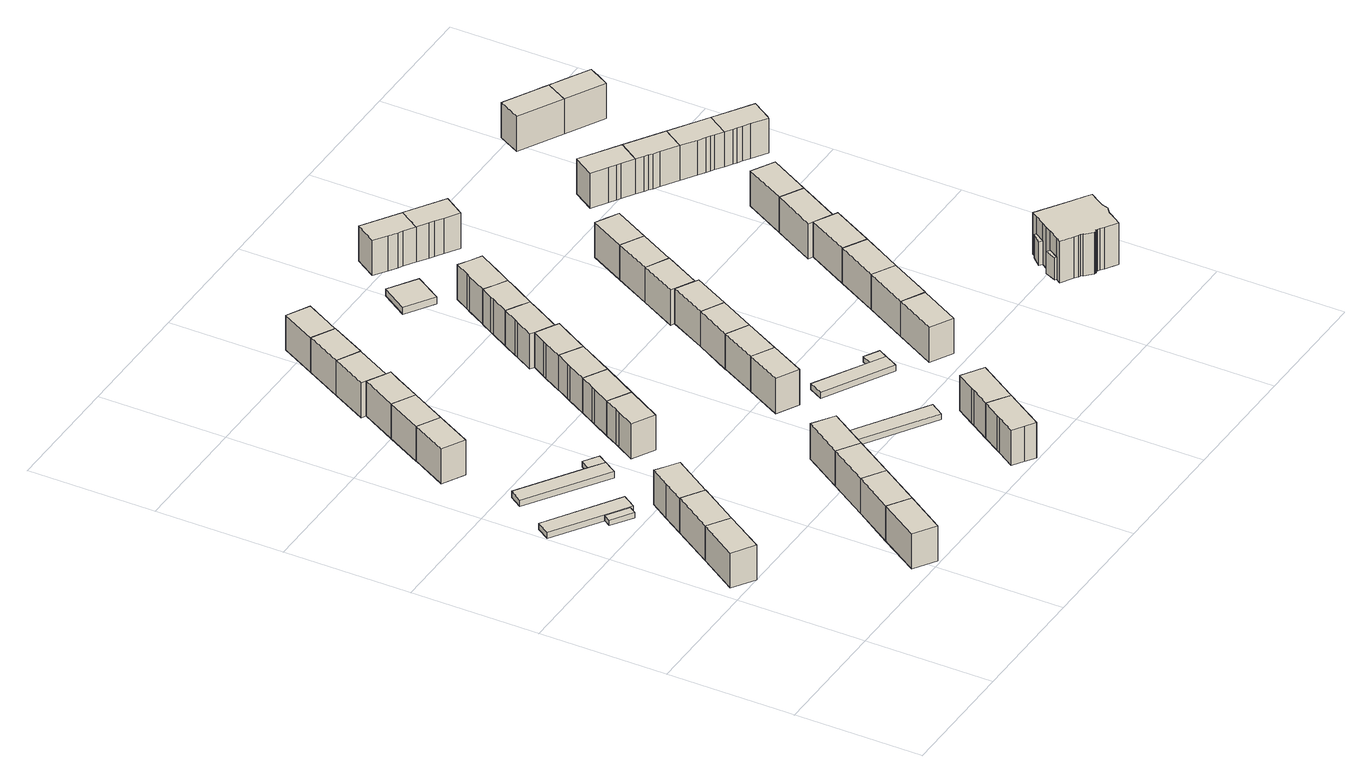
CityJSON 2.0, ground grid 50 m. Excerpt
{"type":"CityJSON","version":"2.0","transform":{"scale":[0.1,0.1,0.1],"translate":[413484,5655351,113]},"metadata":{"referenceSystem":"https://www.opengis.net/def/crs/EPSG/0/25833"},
"CityObjects":{
"building1":{"type":"Building","attributes":{"Dachtyp_tdc":"tdcGableRoof","Gemeindeschluessel":14612000,"Dachneigung":37.32,"QualitaetDacherkennung":77,"Geometrietyp2DReferenz":"3000","measuredHeight":16.59,"function":"31001_9998","roofType":"3100"},"geometry":[{"type":"Solid","lod":"1","boundaries":[[[[0,1,2,3]],[[4,5,6,7]],[[3,5,4,0]],[[2,6,5,3]],[[1,7,6,2]],[[0,4,7,1]]]]}]},
"building2":{"type":"Building","attributes":{"Dachtyp_tdc":"tdcGableRoof","Gemeindeschluessel":14612000,"Dachneigung":36.92,"QualitaetDacherkennung":78,"Geometrietyp2DReferenz":"3000","measuredHeight":16.61,"function":"31001_9998","roofType":"3100"},"geometry":[{"type":"Solid","lod":"1","boundaries":[[[[8,9,1,0]],[[10,4,7,11]],[[0,4,10,8]],[[1,7,4,0]],[[9,11,7,1]],[[8,10,11,9]]]]}]},
"building3":{"type":"Building","attributes":{"Dachtyp_tdc":"tdcPolyFlatRoof","Gemeindeschluessel":14612000,"Dachneigung":5.65,"QualitaetDacherkennung":86,"Geometrietyp2DReferenz":"3000","measuredHeight":2.77,"function":"31001_2463","roofType":"2100"},"geometry":[{"type":"Solid","lod":"1","boundaries":[[[[12,13,14,15,16,17]],[[18,19,20,21,22,23]],[[17,19,18,12]],[[16,20,19,17]],[[15,21,20,16]],[[14,22,21,15]],[[13,23,22,14]],[[12,18,23,13]]]]}]},
"building4":{"type":"Building","attributes":{"Dachtyp_tdc":"tdcPolyFlatRoof","Gemeindeschluessel":14612000,"Dachneigung":10.24,"QualitaetDacherkennung":72,"Geometrietyp2DReferenz":"3000","measuredHeight":2.57,"function":"31001_9998","roofType":"2100"},"geometry":[{"type":"Solid","lod":"1","boundaries":[[[[24,25,26,27]],[[28,29,30,31]],[[27,29,28,24]],[[26,30,29,27]],[[25,31,30,26]],[[24,28,31,25]]]]}]},
"building5":{"type":"Building","attributes":{"Dachtyp_tdc":"tdcGableRoof","Gemeindeschluessel":14612000,"Dachneigung":36.91,"QualitaetDacherkennung":78,"Geometrietyp2DReferenz":"3000","measuredHeight":16.75,"function":"31001_9998","roofType":"3100"},"geometry":[{"type":"Solid","lod":"1","boundaries":[[[[32,33,34,35]],[[36,37,38,39]],[[35,37,36,32]],[[34,38,37,35]],[[33,39,38,34]],[[32,36,39,33]]]]}]},
"building6":{"type":"Building","attributes":{"Dachtyp_tdc":"tdcFreeFormRoof","Gemeindeschluessel":14612000,"Dachneigung":37.94,"QualitaetDacherkennung":72,"Geometrietyp2DReferenz":"3000","measuredHeight":16.6,"function":"31001_9998","roofType":"5000"},"geometry":[{"type":"Solid","lod":"1","boundaries":[[[[40,41,42,43,44,45]],[[10,11,46,47,48,49]],[[45,11,10,40]],[[44,46,11,45]],[[43,47,46,44]],[[42,48,47,43]],[[41,49,48,42]],[[40,10,49,41]]]]}]},
"building7":{"type":"Building","attributes":{"Dachtyp_tdc":"tdcPolyFlatRoof","Gemeindeschluessel":14612000,"Dachneigung":5.8,"QualitaetDacherkennung":82,"Geometrietyp2DReferenz":"3000","measuredHeight":2.86,"function":"31001_2463","roofType":"2100"},"geometry":[{"type":"Solid","lod":"1","boundaries":[[[[50,51,52,53,54]],[[55,56,57,58,59]],[[54,56,55,50]],[[53,57,56,54]],[[52,58,57,53]],[[51,59,58,52]],[[50,55,59,51]]]]}]},
"building8":{"type":"Building","attributes":{"Dachtyp_tdc":"tdcGableRoof","Gemeindeschluessel":14612000,"Dachneigung":36.52,"QualitaetDacherkennung":80,"Geometrietyp2DReferenz":"3000","measuredHeight":16.52,"function":"31001_9998","roofType":"3100"},"geometry":[{"type":"Solid","lod":"1","boundaries":[[[[60,61,62,63]],[[64,65,66,67]],[[63,65,64,60]],[[62,66,65,63]],[[61,67,66,62]],[[60,64,67,61]]]]}]},
"building9":{"type":"Building","attributes":{"Dachtyp_tdc":"tdcGableRoof","Gemeindeschluessel":14612000,"Dachneigung":37.11,"QualitaetDacherkennung":79,"Geometrietyp2DReferenz":"3000","measuredHeight":16.75,"function":"31001_9998","roofType":"3100"},"geometry":[{"type":"Solid","lod":"1","boundaries":[[[[68,69,33,32]],[[70,36,39,71]],[[32,36,70,68]],[[33,39,36,32]],[[69,71,39,33]],[[68,70,71,69]]]]}]},
"building10":{"type":"Building","attributes":{"Dachtyp_tdc":"tdcPolyFlatRoof","Gemeindeschluessel":14612000,"Dachneigung":7.7,"QualitaetDacherkennung":79,"Geometrietyp2DReferenz":"3000","measuredHeight":2.69,"function":"31001_9998","roofType":"2100"},"geometry":[{"type":"Solid","lod":"1","boundaries":[[[[72,73,74,75]],[[76,77,78,79]],[[75,77,76,72]],[[74,78,77,75]],[[73,79,78,74]],[[72,76,79,73]]]]}]},
"building11":{"type":"Building","attributes":{"Dachtyp_tdc":"tdcGableRoof","Gemeindeschluessel":14612000,"Dachneigung":36.78,"QualitaetDacherkennung":77,"Geometrietyp2DReferenz":"3000","measuredHeight":16.56,"function":"31001_9998","roofType":"3100"},"geometry":[{"type":"Solid","lod":"1","boundaries":[[[[63,62,80,81]],[[82,83,84,85]],[[81,83,82,63]],[[80,84,83,81]],[[62,85,84,80]],[[63,82,85,62]]]]}]},
"building12":{"type":"Building","attributes":{"Dachtyp_tdc":"tdcGableRoof","Gemeindeschluessel":14612000,"Dachneigung":37.08,"QualitaetDacherkennung":78,"Geometrietyp2DReferenz":"3000","measuredHeight":16.74,"function":"31001_9998","roofType":"3100"},"geometry":[{"type":"Solid","lod":"1","boundaries":[[[[86,87,69,68]],[[88,70,71,89]],[[68,70,88,86]],[[69,71,70,68]],[[87,89,71,69]],[[86,88,89,87]]]]}]},
"building13":{"type":"Building","attributes":{"Dachtyp_tdc":"tdcGableRoof","Gemeindeschluessel":14612000,"Dachneigung":36.72,"QualitaetDacherkennung":76,"Geometrietyp2DReferenz":"3000","measuredHeight":16.57,"function":"31001_9998","roofType":"3100"},"geometry":[{"type":"Solid","lod":"1","boundaries":[[[[90,81,80,91,92,93]],[[94,95,96,97,84,83]],[[93,95,94,90]],[[92,96,95,93]],[[91,97,96,92]],[[80,84,97,91]],[[81,83,84,80]],[[90,94,83,81]]]]}]},
"building14":{"type":"Building","attributes":{"Dachtyp_tdc":"tdcFreeFormRoof","Gemeindeschluessel":14612000,"Dachneigung":37.21,"QualitaetDacherkennung":74,"Geometrietyp2DReferenz":"3000","measuredHeight":16.61,"function":"31001_9998","roofType":"5000"},"geometry":[{"type":"Solid","lod":"1","boundaries":[[[[98,99,100,101,102,103]],[[104,105,106,107,108,109]],[[103,105,104,98]],[[102,106,105,103]],[[101,107,106,102]],[[100,108,107,101]],[[99,109,108,100]],[[98,104,109,99]]]]}]},
"building15":{"type":"Building","attributes":{"Dachtyp_tdc":"tdcGableRoof","Gemeindeschluessel":14612000,"Dachneigung":37.04,"QualitaetDacherkennung":73,"Geometrietyp2DReferenz":"3000","measuredHeight":16.69,"function":"31001_9998","roofType":"3100"},"geometry":[{"type":"Solid","lod":"1","boundaries":[[[[87,86,110,111]],[[89,112,113,88]],[[111,112,89,87]],[[110,113,112,111]],[[86,88,113,110]],[[87,89,88,86]]]]}]},
"building16":{"type":"Building","attributes":{"Dachtyp_tdc":"tdcGableRoof","Gemeindeschluessel":14612000,"Dachneigung":37.07,"QualitaetDacherkennung":77,"Geometrietyp2DReferenz":"3000","measuredHeight":16.56,"function":"31001_9998","roofType":"3100"},"geometry":[{"type":"Solid","lod":"1","boundaries":[[[[114,93,115,116,117,118,90]],[[119,120,121,122,123,124,125]],[[90,120,119,114]],[[118,121,120,90]],[[117,122,121,118]],[[116,123,122,117]],[[115,124,123,116]],[[93,125,124,115]],[[114,119,125,93]]]]}]},
"building17":{"type":"Building","attributes":{"Dachtyp_tdc":"tdcGableRoof","Gemeindeschluessel":14612000,"Dachneigung":37.02,"QualitaetDacherkennung":78,"Geometrietyp2DReferenz":"3000","measuredHeight":16.6,"function":"31001_9998","roofType":"3100"},"geometry":[{"type":"Solid","lod":"1","boundaries":[[[[126,101,127,128,129,130,131,102]],[[132,106,133,134,135,136,137,107]],[[102,106,132,126]],[[131,133,106,102]],[[130,134,133,131]],[[129,135,134,130]],[[128,136,135,129]],[[127,137,136,128]],[[101,107,137,127]],[[126,132,107,101]]]]}]},
"building18":{"type":"Building","attributes":{"Dachtyp_tdc":"tdcGableRoof","Gemeindeschluessel":14612000,"Dachneigung":37.04,"QualitaetDacherkennung":78,"Geometrietyp2DReferenz":"3000","measuredHeight":16.56,"function":"31001_9998","roofType":"3100"},"geometry":[{"type":"Solid","lod":"1","boundaries":[[[[138,139,140,141]],[[122,142,143,124]],[[141,142,122,138]],[[140,143,142,141]],[[139,124,143,140]],[[138,122,124,139]]]]}]},
"building19":{"type":"Building","attributes":{"Dachtyp_tdc":"tdcFreeFormRoof","Gemeindeschluessel":14612000,"Dachneigung":36.76,"QualitaetDacherkennung":77,"Geometrietyp2DReferenz":"3000","measuredHeight":16.56,"function":"31001_9998","roofType":"5000"},"geometry":[{"type":"Solid","lod":"1","boundaries":[[[[127,144,145,146,147,129]],[[137,135,148,149,150,151]],[[129,135,137,127]],[[147,148,135,129]],[[146,149,148,147]],[[145,150,149,146]],[[144,151,150,145]],[[127,137,151,144]]]]}]},
"building20":{"type":"Building","attributes":{"Dachtyp_tdc":"tdcGableRoof","Gemeindeschluessel":14612000,"Dachneigung":37.01,"QualitaetDacherkennung":77,"Geometrietyp2DReferenz":"3000","measuredHeight":16.66,"function":"31001_9998","roofType":"3100"},"geometry":[{"type":"Solid","lod":"1","boundaries":[[[[152,153,154,155,156,157,158,159]],[[160,161,162,163,164,165,166,167]],[[159,161,160,152]],[[158,162,161,159]],[[157,163,162,158]],[[156,164,163,157]],[[155,165,164,156]],[[154,166,165,155]],[[153,167,166,154]],[[152,160,167,153]]]]}]},
"building21":{"type":"Building","attributes":{"Dachtyp_tdc":"tdcGableRoof","Gemeindeschluessel":14612000,"Dachneigung":37.15,"QualitaetDacherkennung":75,"Geometrietyp2DReferenz":"3000","measuredHeight":16.54,"function":"31001_9998","roofType":"3100"},"geometry":[{"type":"Solid","lod":"1","boundaries":[[[[168,169,170,171]],[[142,172,173,143]],[[171,172,142,168]],[[170,173,172,171]],[[169,143,173,170]],[[168,142,143,169]]]]}]},
"building22":{"type":"Building","attributes":{"Dachtyp_tdc":"tdcPolyFlatRoof","Gemeindeschluessel":14612000,"Dachneigung":5.87,"QualitaetDacherkennung":86,"Geometrietyp2DReferenz":"3000","measuredHeight":2.85,"function":"31001_2463","roofType":"2100"},"geometry":[{"type":"Solid","lod":"1","boundaries":[[[[174,175,176,177]],[[178,179,180,181]],[[177,179,178,174]],[[176,180,179,177]],[[175,181,180,176]],[[174,178,181,175]]]]}]},
"building23":{"type":"Building","attributes":{"Dachtyp_tdc":"tdcFreeFormRoof","Gemeindeschluessel":14612000,"Dachneigung":36.77,"QualitaetDacherkennung":77,"Geometrietyp2DReferenz":"3000","measuredHeight":16.58,"function":"31001_9998","roofType":"5000"},"geometry":[{"type":"Solid","lod":"1","boundaries":[[[[182,183,184,185,186,187,188]],[[189,190,191,192,193,194,195]],[[188,190,189,182]],[[187,191,190,188]],[[186,192,191,187]],[[185,193,192,186]],[[184,194,193,185]],[[183,195,194,184]],[[182,189,195,183]]]]}]},
"building24":{"type":"Building","attributes":{"Dachtyp_tdc":"tdcGableRoof","Gemeindeschluessel":14612000,"Dachneigung":37.08,"QualitaetDacherkennung":69,"Geometrietyp2DReferenz":"3000","measuredHeight":16.68,"function":"31001_9998","roofType":"3100"},"geometry":[{"type":"Solid","lod":"1","boundaries":[[[[196,197,198,199]],[[200,201,202,203]],[[199,201,200,196]],[[198,202,201,199]],[[197,203,202,198]],[[196,200,203,197]]]]}]},
"building25":{"type":"Building","attributes":{"Dachtyp_tdc":"tdcFreeFormRoof","Gemeindeschluessel":14612000,"Dachneigung":36.92,"QualitaetDacherkennung":74,"Geometrietyp2DReferenz":"3000","measuredHeight":16.66,"function":"31001_9998","roofType":"5000"},"geometry":[{"type":"Solid","lod":"1","boundaries":[[[[156,154,204,205,206,207]],[[164,208,209,210,211,166]],[[207,208,164,156]],[[206,209,208,207]],[[205,210,209,206]],[[204,211,210,205]],[[154,166,211,204]],[[156,164,166,154]]]]}]},
"building26":{"type":"Building","attributes":{"Dachtyp_tdc":"tdcGableRoof","Gemeindeschluessel":14612000,"Dachneigung":37.09,"QualitaetDacherkennung":77,"Geometrietyp2DReferenz":"3000","measuredHeight":16.65,"function":"31001_9998","roofType":"3100"},"geometry":[{"type":"Solid","lod":"1","boundaries":[[[[212,213,214,215,216,217,218,219,220,221]],[[193,222,192,223,224,225,226,227,228,229]],[[221,222,193,212]],[[220,192,222,221]],[[219,223,192,220]],[[218,224,223,219]],[[217,225,224,218]],[[216,226,225,217]],[[215,227,226,216]],[[214,228,227,215]],[[213,229,228,214]],[[212,193,229,213]]]]}]},
"building27":{"type":"Building","attributes":{"Dachtyp_tdc":"tdcGableRoof","Gemeindeschluessel":14612000,"Dachneigung":37.3,"QualitaetDacherkennung":73,"Geometrietyp2DReferenz":"3000","measuredHeight":16.7,"function":"31001_9998","roofType":"3100"},"geometry":[{"type":"Solid","lod":"1","boundaries":[[[[230,231,232,233]],[[201,234,235,202]],[[233,234,201,230]],[[232,235,234,233]],[[231,202,235,232]],[[230,201,202,231]]]]}]},
"building28":{"type":"Building","attributes":{"Dachtyp_tdc":"tdcPolyFlatRoof","Gemeindeschluessel":14612000,"Dachneigung":5.34,"QualitaetDacherkennung":75,"Geometrietyp2DReferenz":"3000","measuredHeight":2.77,"function":"31001_2463","roofType":"2100"},"geometry":[{"type":"Solid","lod":"1","boundaries":[[[[236,237,238,239,240]],[[241,242,243,244,245]],[[240,242,241,236]],[[239,243,242,240]],[[238,244,243,239]],[[237,245,244,238]],[[236,241,245,237]]]]}]},
"building29":{"type":"Building","attributes":{"Dachtyp_tdc":"tdcGableRoof","Gemeindeschluessel":14612000,"Dachneigung":37.02,"QualitaetDacherkennung":78,"Geometrietyp2DReferenz":"3000","measuredHeight":16.66,"function":"31001_9998","roofType":"3100"},"geometry":[{"type":"Solid","lod":"1","boundaries":[[[[246,247,248,249,250,251,252,216,215,214]],[[253,228,227,226,254,255,256,257,258,259]],[[214,228,253,246]],[[215,227,228,214]],[[216,226,227,215]],[[252,254,226,216]],[[251,255,254,252]],[[250,256,255,251]],[[249,257,256,250]],[[248,258,257,249]],[[247,259,258,248]],[[246,253,259,247]]]]}]},
"building30":{"type":"Building","attributes":{"Dachtyp_tdc":"tdcGableRoof","Gemeindeschluessel":14612000,"Dachneigung":35.81,"QualitaetDacherkennung":75,"Geometrietyp2DReferenz":"3000","measuredHeight":16.67,"function":"31001_9998","roofType":"3100"},"geometry":[{"type":"Solid","lod":"1","boundaries":[[[[233,232,260,261]],[[262,263,264,265]],[[261,263,262,233]],[[260,264,263,261]],[[232,265,264,260]],[[233,262,265,232]]]]}]},
"building31":{"type":"Building","attributes":{"Dachtyp_tdc":"tdcPolyFlatRoof","Gemeindeschluessel":14612000,"Dachneigung":7.09,"QualitaetDacherkennung":81,"Geometrietyp2DReferenz":"3000","measuredHeight":2.51,"function":"31001_9998","roofType":"2100"},"geometry":[{"type":"Solid","lod":"1","boundaries":[[[[266,267,268,269]],[[270,271,272,273]],[[269,271,270,266]],[[268,272,271,269]],[[267,273,272,268]],[[266,270,273,267]]]]}]},
"building32":{"type":"Building","attributes":{"Dachtyp_tdc":"tdcPolyFlatRoof","Gemeindeschluessel":14612000,"Dachneigung":0,"QualitaetDacherkennung":71,"Geometrietyp2DReferenz":"3000","measuredHeight":2.91,"function":"31001_9998","roofType":"1000"},"geometry":[{"type":"Solid","lod":"1","boundaries":[[[[274,275,276,277]],[[278,279,280,281]],[[277,279,278,274]],[[276,280,279,277]],[[275,281,280,276]],[[274,278,281,275]]]]}]},
"building33":{"type":"Building","attributes":{"Dachtyp_tdc":"tdcGableRoof","Gemeindeschluessel":14612000,"Dachneigung":36.95,"QualitaetDacherkennung":73,"Geometrietyp2DReferenz":"3000","measuredHeight":16.61,"function":"31001_9998","roofType":"3100"},"geometry":[{"type":"Solid","lod":"1","boundaries":[[[[282,283,284,285,286,287,288,250,249,248]],[[289,290,291,292,293,294,295,296,297,298]],[[248,290,289,282]],[[249,291,290,248]],[[250,292,291,249]],[[288,293,292,250]],[[287,294,293,288]],[[286,295,294,287]],[[285,296,295,286]],[[284,297,296,285]],[[283,298,297,284]],[[282,289,298,283]]]]}]},
"building34":{"type":"Building","attributes":{"Dachtyp_tdc":"tdcFreeFormRoof","Gemeindeschluessel":14612000,"Dachneigung":36.59,"QualitaetDacherkennung":72,"Geometrietyp2DReferenz":"3000","measuredHeight":16.66,"function":"31001_9998","roofType":"5000"},"geometry":[{"type":"Solid","lod":"1","boundaries":[[[[260,299,300,301,261]],[[264,263,302,303,304]],[[261,263,264,260]],[[301,302,263,261]],[[300,303,302,301]],[[299,304,303,300]],[[260,264,304,299]]]]}]},
"building35":{"type":"Building","attributes":{"Dachtyp_tdc":"tdcGableRoof","Gemeindeschluessel":14612000,"Dachneigung":38.42,"QualitaetDacherkennung":76,"Geometrietyp2DReferenz":"3000","measuredHeight":16.72,"function":"31001_9998","roofType":"3100"},"geometry":[{"type":"Solid","lod":"1","boundaries":[[[[305,306,307,308]],[[309,310,311,312]],[[308,310,309,305]],[[307,311,310,308]],[[306,312,311,307]],[[305,309,312,306]]]]}]},
"building36":{"type":"Building","attributes":{"Dachtyp_tdc":"tdcFreeFormRoof","Gemeindeschluessel":14612000,"Dachneigung":37.25,"QualitaetDacherkennung":73,"Geometrietyp2DReferenz":"3000","measuredHeight":16.71,"function":"31001_9998","roofType":"5000"},"geometry":[{"type":"Solid","lod":"1","boundaries":[[[[313,314,315,316,317]],[[318,319,320,321,322]],[[317,319,318,313]],[[316,320,319,317]],[[315,321,320,316]],[[314,322,321,315]],[[313,318,322,314]]]]}]},
"building37":{"type":"Building","attributes":{"Dachtyp_tdc":"tdcFreeFormRoof","Gemeindeschluessel":14612000,"Dachneigung":37.9,"QualitaetDacherkennung":72,"Geometrietyp2DReferenz":"3000","measuredHeight":16.66,"function":"31001_9998","roofType":"5000"},"geometry":[{"type":"Solid","lod":"1","boundaries":[[[[323,324,325,326,327,328,329]],[[330,331,332,333,334,335,336]],[[329,331,330,323]],[[328,332,331,329]],[[327,333,332,328]],[[326,334,333,327]],[[325,335,334,326]],[[324,336,335,325]],[[323,330,336,324]]]]}]},
"building38":{"type":"Building","attributes":{"Dachtyp_tdc":"tdcGableRoof","Gemeindeschluessel":14612000,"Dachneigung":36.87,"QualitaetDacherkennung":79,"Geometrietyp2DReferenz":"3000","measuredHeight":16.7,"function":"31001_9998","roofType":"3100"},"geometry":[{"type":"Solid","lod":"1","boundaries":[[[[337,338,339,340]],[[341,309,312,342]],[[340,309,341,337]],[[339,312,309,340]],[[338,342,312,339]],[[337,341,342,338]]]]}]},
"building39":{"type":"Building","attributes":{"Dachtyp_tdc":"tdcGableRoof","Gemeindeschluessel":14612000,"Dachneigung":37.43,"QualitaetDacherkennung":72,"Geometrietyp2DReferenz":"3000","measuredHeight":16.71,"function":"31001_9998","roofType":"3100"},"geometry":[{"type":"Solid","lod":"1","boundaries":[[[[343,344,345,346]],[[320,347,348,321]],[[346,347,320,343]],[[345,348,347,346]],[[344,321,348,345]],[[343,320,321,344]]]]}]},
"building40":{"type":"Building","attributes":{"Dachtyp_tdc":"tdcFreeFormRoof","Gemeindeschluessel":14612000,"Dachneigung":38.01,"QualitaetDacherkennung":74,"Geometrietyp2DReferenz":"3000","measuredHeight":16.67,"function":"31001_9998","roofType":"5000"},"geometry":[{"type":"Solid","lod":"1","boundaries":[[[[349,350,351,352,353,354,355]],[[356,332,331,357,358,359,360]],[[355,332,356,349]],[[354,331,332,355]],[[353,357,331,354]],[[352,358,357,353]],[[351,359,358,352]],[[350,360,359,351]],[[349,356,360,350]]]]}]},
"building41":{"type":"Building","attributes":{"Dachtyp_tdc":"tdcGableRoof","Gemeindeschluessel":14612000,"Dachneigung":37.38,"QualitaetDacherkennung":69,"Geometrietyp2DReferenz":"3000","measuredHeight":16.68,"function":"31001_9998","roofType":"3100"},"geometry":[{"type":"Solid","lod":"1","boundaries":[[[[361,346,345,362,363]],[[364,365,366,348,347]],[[363,365,364,361]],[[362,366,365,363]],[[345,348,366,362]],[[346,347,348,345]],[[361,364,347,346]]]]}]},
"building42":{"type":"Building","attributes":{"Dachtyp_tdc":"tdcGableRoof","Gemeindeschluessel":14612000,"Dachneigung":37.26,"QualitaetDacherkennung":79,"Geometrietyp2DReferenz":"3000","measuredHeight":16.71,"function":"31001_9998","roofType":"3100"},"geometry":[{"type":"Solid","lod":"1","boundaries":[[[[367,368,338,337]],[[369,341,342,370]],[[337,341,369,367]],[[338,342,341,337]],[[368,370,342,338]],[[367,369,370,368]]]]}]},
"building43":{"type":"Building","attributes":{"Dachtyp_tdc":"tdcGableRoof","Gemeindeschluessel":14612000,"Dachneigung":37.54,"QualitaetDacherkennung":78,"Geometrietyp2DReferenz":"3000","measuredHeight":16.73,"function":"31001_9998","roofType":"3100"},"geometry":[{"type":"Solid","lod":"1","boundaries":[[[[367,371,372,373,374,368,375]],[[369,376,370,377,378,379,380]],[[375,376,369,367]],[[368,370,376,375]],[[374,377,370,368]],[[373,378,377,374]],[[372,379,378,373]],[[371,380,379,372]],[[367,369,380,371]]]]}]},
"building44":{"type":"Building","attributes":{"Dachtyp_tdc":"tdcGableRoof","Gemeindeschluessel":14612000,"Dachneigung":37.43,"QualitaetDacherkennung":79,"Geometrietyp2DReferenz":"3000","measuredHeight":16.73,"function":"31001_9998","roofType":"3100"},"geometry":[{"type":"Solid","lod":"1","boundaries":[[[[381,382,374,383,372,384,385]],[[386,387,388,379,389,377,390]],[[385,387,386,381]],[[384,388,387,385]],[[372,379,388,384]],[[383,389,379,372]],[[374,377,389,383]],[[382,390,377,374]],[[381,386,390,382]]]]}]},
"building45":{"type":"Building","attributes":{"Gemeindeschluessel":14612000,"Geometrietyp2DReferenz":"3000","function":"31001_9998","roofType":"9999"},"children":["building45-1","building45-2","building45-3"]},
"building45-1":{"type":"BuildingPart","attributes":{"Dachtyp_tdc":"tdcPolyFlatRoof","Dachneigung":0,"QualitaetDacherkennung":30,"Geometrietyp2DReferenz":"3000","measuredHeight":9.32,"roofType":"1000"},"parents":["building45"],"geometry":[{"type":"Solid","lod":"1","boundaries":[[[[391,392,393,394]],[[395,396,397,398]],[[394,396,395,391]],[[393,397,396,394]],[[392,398,397,393]],[[391,395,398,392]]]]}]},
"building45-2":{"type":"BuildingPart","attributes":{"Dachtyp_tdc":"tdcFreeFormRoof","Dachneigung":57.31,"QualitaetDacherkennung":11,"Geometrietyp2DReferenz":"3000","measuredHeight":10.57,"roofType":"5000"},"parents":["building45"],"geometry":[{"type":"Solid","lod":"1","boundaries":[[[[399,400,401,402]],[[403,404,405,406]],[[402,404,403,399]],[[401,405,404,402]],[[400,406,405,401]],[[399,403,406,400]]]]}]},
"building45-3":{"type":"BuildingPart","attributes":{"Dachtyp_tdc":"tdcFreeFormRoof","Dachneigung":26.39,"QualitaetDacherkennung":8,"Geometrietyp2DReferenz":"3000","measuredHeight":20.12,"roofType":"5000"},"parents":["building45"],"geometry":[{"type":"Solid","lod":"1","boundaries":[[[[407,408,409,410,411,412,413,414,415,416,417,418,419,420,421,422,423,424,425,426,427,428,429,430,431,432,433,434,435,436,437]],[[438,439,440,441,442,443,444,445,446,447,448,449,450,451,452,453,454,455,456,457,458,459,460,461,462,463,398,397,464,403,406]],[[437,438,406,407]],[[436,439,438,437]],[[435,440,439,436]],[[434,441,440,435]],[[433,442,441,434]],[[432,443,442,433]],[[431,444,443,432]],[[430,445,444,431]],[[429,446,445,430]],[[428,447,446,429]],[[427,448,447,428]],[[426,449,448,427]],[[425,450,449,426]],[[424,451,450,425]],[[423,452,451,424]],[[422,453,452,423]],[[421,454,453,422]],[[420,455,454,421]],[[419,456,455,420]],[[418,457,456,419]],[[417,458,457,418]],[[416,459,458,417]],[[415,460,459,416]],[[414,461,460,415]],[[413,462,461,414]],[[412,463,462,413]],[[411,398,463,412]],[[410,397,398,411]],[[409,464,397,410]],[[408,403,464,409]],[[407,406,403,408]]]]}]},
"building46":{"type":"Building","attributes":{"Dachtyp_tdc":"tdcGableRoof","Gemeindeschluessel":14612000,"Dachneigung":37.09,"QualitaetDacherkennung":77,"Geometrietyp2DReferenz":"3000","measuredHeight":16.68,"function":"31001_9998","roofType":"3100"},"geometry":[{"type":"Solid","lod":"1","boundaries":[[[[381,384,465,466]],[[386,467,468,388]],[[466,467,386,381]],[[465,468,467,466]],[[384,388,468,465]],[[381,386,388,384]]]]}]},
"building47":{"type":"Building","attributes":{"Dachtyp_tdc":"tdcFreeFormRoof","Gemeindeschluessel":14612000,"Dachneigung":38.21,"QualitaetDacherkennung":75,"Geometrietyp2DReferenz":"3000","measuredHeight":16.64,"function":"31001_9998","roofType":"5000"},"geometry":[{"type":"Solid","lod":"1","boundaries":[[[[469,470,471,472,473,474,475]],[[476,477,478,479,480,481,482]],[[475,477,476,469]],[[474,478,477,475]],[[473,479,478,474]],[[472,480,479,473]],[[471,481,480,472]],[[470,482,481,471]],[[469,476,482,470]]]]}]},
"building48":{"type":"Building","attributes":{"Dachtyp_tdc":"tdcFreeFormRoof","Gemeindeschluessel":14612000,"Dachneigung":37.93,"QualitaetDacherkennung":77,"Geometrietyp2DReferenz":"3000","measuredHeight":16.61,"function":"31001_9998","roofType":"5000"},"geometry":[{"type":"Solid","lod":"1","boundaries":[[[[483,484,485,486,487,474,473,488]],[[489,490,479,478,491,492,493,494]],[[488,490,489,483]],[[473,479,490,488]],[[474,478,479,473]],[[487,491,478,474]],[[486,492,491,487]],[[485,493,492,486]],[[484,494,493,485]],[[483,489,494,484]]]]}]},
"building49":{"type":"Building","attributes":{"Dachtyp_tdc":"tdcFreeFormRoof","Gemeindeschluessel":14612000,"Dachneigung":38.27,"QualitaetDacherkennung":76,"Geometrietyp2DReferenz":"3000","measuredHeight":16.61,"function":"31001_9998","roofType":"5000"},"geometry":[{"type":"Solid","lod":"1","boundaries":[[[[495,496,487,486,497,498,499,500]],[[501,502,503,504,505,506,507,508]],[[500,502,501,495]],[[499,503,502,500]],[[498,504,503,499]],[[497,505,504,498]],[[486,506,505,497]],[[487,507,506,486]],[[496,508,507,487]],[[495,501,508,496]]]]}]},
"building50":{"type":"Building","attributes":{"Dachtyp_tdc":"tdcGableRoof","Gemeindeschluessel":14612000,"Dachneigung":37.18,"QualitaetDacherkennung":75,"Geometrietyp2DReferenz":"3000","measuredHeight":16.63,"function":"31001_9998","roofType":"3100"},"geometry":[{"type":"Solid","lod":"1","boundaries":[[[[509,510,511,512,513,514,515]],[[516,517,518,519,520,521,522]],[[515,517,516,509]],[[514,518,517,515]],[[513,519,518,514]],[[512,520,519,513]],[[511,521,520,512]],[[510,522,521,511]],[[509,516,522,510]]]]}]},
"building51":{"type":"Building","attributes":{"Dachtyp_tdc":"tdcFreeFormRoof","Gemeindeschluessel":14612000,"Dachneigung":38.02,"QualitaetDacherkennung":74,"Geometrietyp2DReferenz":"3000","measuredHeight":16.61,"function":"31001_9998","roofType":"5000"},"geometry":[{"type":"Solid","lod":"1","boundaries":[[[[523,524,525,526,527,528,496,495,529,530]],[[531,532,533,501,508,534,535,536,537,538]],[[530,532,531,523]],[[529,533,532,530]],[[495,501,533,529]],[[496,508,501,495]],[[528,534,508,496]],[[527,535,534,528]],[[526,536,535,527]],[[525,537,536,526]],[[524,538,537,525]],[[523,531,538,524]]]]}]},
"building52":{"type":"Building","attributes":{"Dachtyp_tdc":"tdcGableRoof","Gemeindeschluessel":14612000,"Dachneigung":37.21,"QualitaetDacherkennung":77,"Geometrietyp2DReferenz":"3000","measuredHeight":16.65,"function":"31001_9998","roofType":"3100"},"geometry":[{"type":"Solid","lod":"1","boundaries":[[[[539,510,540,541,542,543,544,545,511]],[[546,521,547,548,549,550,551,552,522]],[[511,521,546,539]],[[545,547,521,511]],[[544,548,547,545]],[[543,549,548,544]],[[542,550,549,543]],[[541,551,550,542]],[[540,552,551,541]],[[510,522,552,540]],[[539,546,522,510]]]]}]}
},
"vertices":[
[235,651,160],[150,707,160],[49,553,160],[135,497,160],[235,651,14],[135,497,14],[49,553,14],[150,707,14],
[337,808,160],[252,863,160],[337,808,14],[252,863,14],
[5,1244,38],[191,1123,38],[274,1069,38],[285,1062,38],[320,1115,38],[39,1297,38],[5,1244,13],[39,1297,13],[320,1115,13],[285,1062,13],[274,1069,13],[191,1123,13],
[172,1094,37],[255,1040,37],[274,1069,37],[191,1123,37],[172,1094,15],[191,1123,15],[274,1069,15],[255,1040,15],
[637,166,160],[552,221,160],[450,64,160],[534,9,160],[637,166,12],[534,9,12],[450,64,12],[552,221,12],
[337,808,159],[440,965,159],[392,997,159],[356,1021,159],[305,945,159],[252,863,159],[305,945,14],[356,1021,14],[392,997,14],[440,965,14],
[466,1270,38],[410,1307,38],[161,1470,38],[127,1419,38],[432,1217,38],[466,1270,12],[432,1217,12],[127,1419,12],[161,1470,12],[410,1307,12],
[114,1719,159],[201,1672,159],[277,1812,159],[190,1859,159],[114,1719,13],[190,1859,13],[277,1812,13],[201,1672,13],
[738,321,160],[653,376,160],[738,321,12],[653,376,12],
[490,1307,37],[434,1344,37],[410,1307,37],[466,1270,37],[490,1307,13],[466,1270,13],[410,1307,13],[434,1344,13],
[353,1951,159],[266,1998,159],[190,1859,12],[266,1998,12],[353,1951,12],[277,1812,12],
[838,476,160],[754,531,160],[838,476,12],[754,531,12],
[342,2138,159],[404,2046,159],[430,2091,159],[412,2100,159],[342,2138,12],[412,2100,12],[430,2091,12],[404,2046,12],
[598,1291,160],[557,1221,160],[643,1172,160],[722,1310,160],[636,1359,160],[607,1307,160],[598,1291,13],[607,1307,13],[636,1359,13],[722,1310,13],[643,1172,13],[557,1221,13],
[938,629,160],[854,684,160],[854,684,12],[938,629,12],
[368,2124,159],[488,2241,159],[444,2264,159],[399,2288,159],[324,2148,159],[368,2124,13],[342,2138,13],[324,2148,13],[399,2288,13],[444,2264,13],[488,2241,13],[412,2100,13],
[679,1334,160],[802,1448,160],[759,1473,160],[715,1497,160],[685,1444,160],[676,1428,160],[679,1334,13],[676,1428,13],[685,1444,13],[715,1497,13],[759,1473,13],[802,1448,13],
[399,2288,160],[488,2241,160],[563,2381,160],[475,2428,160],[475,2428,13],[563,2381,13],
[880,1585,160],[794,1635,160],[764,1582,160],[755,1567,160],[755,1567,13],[764,1582,13],[794,1635,13],[880,1585,13],
[1193,33,161],[1233,7,161],[1332,161,161],[1293,187,161],[1250,215,161],[1205,145,161],[1196,131,161],[1150,61,161],[1193,33,13],[1150,61,13],[1196,131,13],[1205,145,13],[1250,215,13],[1293,187,13],[1332,161,13],[1233,7,13],
[475,2428,159],[563,2381,159],[639,2521,159],[551,2568,159],[551,2568,13],[639,2521,13],
[1307,454,38],[1026,635,38],[992,583,38],[1273,402,38],[1307,454,13],[1273,402,13],[992,583,13],[1026,635,13],
[794,1635,159],[880,1585,159],[960,1724,159],[944,1733,159],[873,1772,159],[842,1719,159],[833,1704,159],[794,1635,12],[833,1704,12],[842,1719,12],[873,1772,12],[944,1733,12],[960,1724,12],[880,1585,12],
[1029,915,162],[1115,869,162],[1189,1007,162],[1103,1054,162],[1029,915,14],[1103,1054,14],[1189,1007,14],[1115,869,14],
[1434,319,161],[1351,372,161],[1305,300,161],[1296,286,161],[1296,286,13],[1305,300,13],[1351,372,13],[1434,319,13],
[944,1733,160],[992,1816,160],[1024,1873,160],[981,1897,160],[937,1922,160],[904,1866,160],[896,1851,160],[856,1782,160],[873,1772,160],[900,1757,160],[900,1757,12],[856,1782,12],[896,1851,12],[904,1866,12],[937,1922,12],[981,1897,12],[1024,1873,12],[992,1816,12],
[1103,1054,161],[1189,1007,161],[1265,1148,161],[1178,1194,161],[1178,1194,14],[1265,1148,14],
[1183,824,38],[1450,677,38],[1480,732,38],[1422,764,38],[1214,879,38],[1183,824,13],[1214,879,13],[1422,764,13],[1480,732,13],[1450,677,13],
[1057,1930,160],[1072,1954,160],[1098,2001,160],[1055,2025,160],[1011,2051,160],[984,2005,160],[975,1989,160],[1057,1930,12],[975,1989,12],[984,2005,12],[1011,2051,12],[1055,2025,12],[1098,2001,12],[1072,1954,12],
[1340,1287,161],[1254,1333,161],[1178,1194,13],[1254,1333,13],[1340,1287,13],[1265,1148,13],
[1422,764,37],[1480,732,37],[1500,767,37],[1442,800,37],[1422,764,15],[1442,800,15],[1500,767,15],[1480,732,15],
[929,2318,43],[1039,2247,43],[1105,2351,43],[997,2422,43],[929,2318,14],[997,2422,14],[1105,2351,14],[1039,2247,14],
[1136,2066,160],[1149,2088,160],[1183,2147,160],[1140,2172,160],[1096,2197,160],[1063,2141,160],[1054,2125,160],[1136,2066,13],[1098,2001,13],[1055,2025,13],[1011,2051,13],[1054,2125,13],[1063,2141,13],[1096,2197,13],[1140,2172,13],[1183,2147,13],[1149,2088,13],
[1415,1428,161],[1401,1436,161],[1330,1475,161],[1330,1475,13],[1401,1436,13],[1415,1428,13],
[1722,711,163],[1634,760,163],[1546,600,163],[1634,551,163],[1722,711,16],[1634,551,16],[1546,600,16],[1634,760,16],
[1330,1475,162],[1401,1436,162],[1478,1578,162],[1390,1625,162],[1314,1483,162],[1330,1475,14],[1314,1483,14],[1390,1625,14],[1478,1578,14],[1401,1436,14],
[1134,2604,160],[1080,2521,160],[1132,2487,160],[1164,2466,160],[1181,2455,160],[1223,2428,160],[1277,2510,160],[1134,2604,13],[1277,2510,13],[1223,2428,13],[1181,2455,13],[1164,2466,13],[1132,2487,13],[1080,2521,13],
[1813,877,164],[1725,925,164],[1634,760,164],[1722,711,164],[1813,877,16],[1725,925,16],
[1390,1625,161],[1478,1578,161],[1553,1718,161],[1466,1765,161],[1466,1765,14],[1553,1718,14],
[1264,2401,161],[1283,2389,161],[1314,2368,161],[1368,2333,161],[1422,2415,161],[1277,2510,161],[1223,2428,161],[1264,2401,13],[1422,2415,13],[1368,2333,13],[1314,2368,13],[1283,2389,13],
[1542,1905,161],[1629,1858,161],[1588,1879,161],[1542,1905,14],[1588,1879,14],[1629,1858,14],
[1901,1037,164],[1813,1086,164],[1901,1037,16],[1813,1086,16],
[1990,1201,164],[1971,1211,164],[1947,1224,164],[1902,1249,164],[1857,1061,164],[1857,1061,16],[1902,1249,16],[1947,1224,16],[1971,1211,16],[1990,1201,16],
[1973,1422,164],[1883,1259,164],[1929,1234,164],[2061,1373,164],[2018,1397,164],[1973,1422,16],[2018,1397,16],[2061,1373,16],[1929,1234,16],[1883,1259,16],
[2190,463,103],[2196,459,103],[2221,498,103],[2208,507,103],[2190,463,10],[2208,507,10],[2221,498,10],[2196,459,10],
[2251,543,109],[2276,583,109],[2270,587,109],[2237,552,109],[2251,543,10],[2237,552,10],[2270,587,10],[2276,583,10],
[2276,583,184],[2251,543,184],[2236,521,184],[2221,498,184],[2196,459,184],[2183,440,184],[2231,409,184],[2245,400,184],[2253,395,184],[2260,390,184],[2258,388,184],[2287,359,184],[2290,360,184],[2295,359,184],[2299,361,184],[2301,364,184],[2308,359,184],[2317,354,184],[2330,345,184],[2377,315,184],[2407,361,184],[2414,374,184],[2436,392,184],[2444,419,184],[2451,431,184],[2481,477,184],[2459,492,184],[2417,518,184],[2336,571,184],[2326,578,184],[2288,602,184],[2288,602,10],[2326,578,10],[2336,571,10],[2417,518,10],[2459,492,10],[2481,477,10],[2451,431,10],[2444,419,10],[2436,392,10],[2414,374,10],[2407,361,10],[2377,315,10],[2330,345,10],[2317,354,10],[2308,359,10],[2301,364,10],[2299,361,10],[2295,359,10],[2290,360,10],[2287,359,10],[2258,388,10],[2260,390,10],[2253,395,10],[2245,400,10],[2231,409,10],[2183,440,10],[2236,521,10],
[2150,1534,164],[2062,1583,164],[2062,1583,16],[2150,1534,16],
[1790,2059,160],[1850,2021,160],[1877,2003,160],[1892,1994,160],[1938,1965,160],[1991,2046,160],[1843,2142,160],[1790,2059,13],[1843,2142,13],[1991,2046,13],[1938,1965,13],[1892,1994,13],[1877,2003,13],[1850,2021,13],
[1980,1937,160],[1995,1927,160],[2019,1911,160],[2082,1870,160],[2135,1952,160],[1967,1945,160],[1980,1937,13],[1967,1945,13],[2135,1952,13],[2082,1870,13],[2019,1911,13],[1995,1927,13],
[2226,1775,160],[2280,1858,160],[2139,1832,160],[2167,1814,160],[2182,1804,160],[2196,1796,160],[2226,1775,14],[2196,1796,14],[2182,1804,14],[2167,1814,14],[2139,1832,14],[2082,1870,14],[2135,1952,14],[2280,1858,14],
[1964,2443,159],[2134,2351,159],[2181,2437,159],[2170,2443,159],[2160,2449,159],[2138,2461,159],[2011,2530,159],[1964,2443,12],[2011,2530,12],[2138,2461,12],[2160,2449,12],[2170,2443,12],[2181,2437,12],[2134,2351,12],
[2284,1738,160],[2313,1719,160],[2371,1681,160],[2377,1689,160],[2395,1717,160],[2425,1763,160],[2255,1756,160],[2267,1748,160],[2284,1738,14],[2267,1748,14],[2255,1756,14],[2425,1763,14],[2395,1717,14],[2377,1689,14],[2371,1681,14],[2313,1719,14],
[2158,2395,159],[2285,2269,159],[2309,2313,159],[2332,2355,159],[2224,2414,159],[2202,2426,159],[2190,2432,159],[2158,2395,12],[2190,2432,12],[2202,2426,12],[2224,2414,12],[2332,2355,12],[2309,2313,12],[2285,2269,12]
]}
